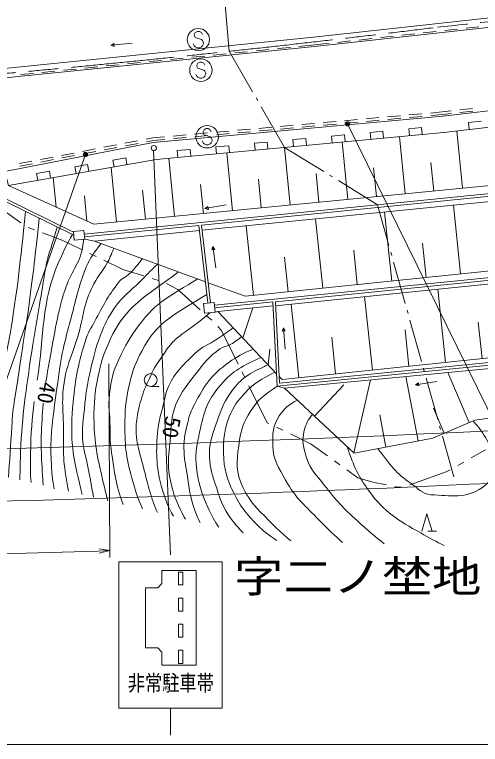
# Model space of a CAD drawing. Units: millimetres, scale not verified. Extents: x 40000 to 680000, y 20000 to 380000.
# Drawn here: x 382965 to 437066, y 205000 to 289830 of the extents above; entities that cross this region are included whole.
import ezdxf
from ezdxf.enums import TextEntityAlignment as Align

# ---------------------------------------------------------------- set-up
doc = ezdxf.new("R2010")
doc.units = ezdxf.units.MM
doc.header["$LTSCALE"] = 1000
doc.header["$PDMODE"] = 32
doc.header["$PDSIZE"] = 500
doc.linetypes.add('CHAIN', pattern=[18.5, 12, -1.5, 3.5, -1.5])
for name, color, linetype, lineweight in [('M-BGD', 7, 'Continuous', 13), ('M-BMK', 2, 'CHAIN', 13), ('M-BMK-ROW', 30, 'Continuous', 13), ('M-STR-HTXT', 7, 'Continuous', 13), ('M-STR-STRC', 7, 'Continuous', 13), ('M-TTL-BAND', 7, 'Continuous', 13)]:
    doc.layers.add(name, color=color, linetype=linetype, lineweight=lineweight)
doc.layers.add('M-BMK-HTXT', color=7, linetype='Continuous')
doc.styles.add('ＭＳ ゴシック', font='')
doc.styles.get('ＭＳ ゴシック').set_extended_font_data('MS Gothic')

msp = doc.modelspace()

# ---------------------------------------------------------------- linework, layer by layer
at = {"layer": 'M-BGD'}
for p, q in [((407895, 285561), (407424, 290980)), ((427949, 287423), (429440, 287587)), ((430434, 287696), (431925, 287861)), ((432919, 287970), (434410, 288134)), ((435404, 288244), (436895, 288408)), ((420494, 286602), (421985, 286766)), ((422979, 286875), (424470, 287040)), ((425464, 287149), (426955, 287313)), ((396625, 286494), (394136, 286266)), ((394136, 286266), (394492, 286487)), ((394526, 286113), (394136, 286266)), ((394492, 286487), (394526, 286113)), ((413506, 285871), (414999, 286022)), ((415994, 286122), (417793, 286304)), ((417793, 286304), (419500, 286492)), ((406045, 285116), (407537, 285267)), ((410608, 280846), (407895, 285561)), ((408532, 285368), (410024, 285519)), ((411019, 285619), (412512, 285770)), ((396095, 284110), (397588, 284261)), ((398583, 284361), (400075, 284512)), ((401070, 284613), (402562, 284764)), ((403557, 284864), (405050, 285015)), ((388633, 283355), (390126, 283506)), ((391121, 283606), (392613, 283757)), ((393608, 283858), (395100, 284009)), ((383659, 282852), (385151, 283003)), ((386146, 283103), (387638, 283254)), ((411207, 279806), (411007, 280153)), ((414319, 274398), (411606, 279113)), ((430265, 278298), (428771, 278164)), ((432632, 278510), (431261, 278387)), ((433673, 278631), (432632, 278510)), ((433703, 278332), (432662, 278211)), ((436156, 278920), (434666, 278747)), ((436186, 278622), (434697, 278448)), ((392156, 265459), (517995, 277775)), ((420305, 277406), (418811, 277272)), ((422795, 277629), (421301, 277495)), ((425285, 277852), (423791, 277718)), ((425321, 277554), (423827, 277420)), ((427775, 278075), (426281, 277941)), ((427812, 277777), (426318, 277643)), ((430302, 278000), (428808, 277866)), ((432662, 278211), (431298, 278089)), ((437176, 277453), (435686, 277280)), ((412835, 276737), (411341, 276603)), ((415325, 276960), (413831, 276826)), ((415361, 276662), (413867, 276528)), ((417815, 277183), (416321, 277049)), ((417851, 276885), (416357, 276751)), ((420341, 277108), (418847, 276974)), ((422831, 277331), (421337, 277197)), ((430232, 276703), (428739, 276562)), ((428739, 276562), (428814, 275766)), ((430307, 275906), (430232, 276703)), ((435686, 277280), (435778, 276486)), ((512299, 276494), (391053, 264293)), ((402875, 275845), (401381, 275711)), ((405365, 276068), (403871, 275934)), ((405401, 275770), (403907, 275636)), ((512329, 276196), (404655, 265361)), ((407855, 276291), (406361, 276157)), ((407891, 275993), (406397, 275859)), ((410345, 276514), (408851, 276380)), ((410381, 276216), (408887, 276082)), ((412871, 276439), (411377, 276305)), ((421272, 275858), (419779, 275717)), ((419779, 275717), (419854, 274920)), ((421347, 275061), (421272, 275858)), ((425752, 276280), (424259, 276139)), ((424259, 276139), (424334, 275343)), ((425827, 275484), (425752, 276280)), ((434985, 269651), (434332, 276318)), ((397246, 275159), (395773, 274875)), ((397300, 274864), (395827, 274580)), ((399015, 275499), (398228, 275348)), ((399056, 275202), (398282, 275053)), ((400385, 275622), (399015, 275499)), ((400421, 275324), (399056, 275202)), ((402911, 275547), (401417, 275413)), ((510808, 275361), (404727, 264755)), ((412312, 275012), (410819, 274872)), ((410819, 274872), (410894, 274075)), ((412387, 274216), (412312, 275012)), ((416792, 275435), (415299, 275294)), ((415299, 275294), (415374, 274498)), ((416867, 274639), (416792, 275435)), ((421658, 268346), (421004, 275029)), ((428317, 268998), (427665, 275657)), ((392337, 274213), (390864, 273930)), ((394791, 274686), (393318, 274403)), ((394845, 274391), (393372, 274107)), ((403352, 274167), (401858, 274026)), ((401858, 274026), (401933, 273230)), ((403427, 273371), (403352, 274167)), ((407832, 274590), (406338, 274449)), ((406338, 274449), (406414, 273653)), ((407907, 273793), (407832, 274590)), ((414975, 267692), (414319, 274398)), ((418866, 271586), (414319, 274398)), ((387427, 273268), (385954, 272985)), ((389882, 273741), (388409, 273457)), ((389935, 273446), (388463, 273162)), ((392390, 273918), (390917, 273635)), ((395869, 273183), (394391, 272924)), ((396007, 272395), (395869, 273183)), ((408269, 267036), (407610, 273765)), ((384972, 272796), (383499, 272512)), ((385026, 272501), (383553, 272217)), ((387481, 272973), (386008, 272690)), ((391437, 272406), (389959, 272146)), ((391575, 271618), (391437, 272406)), ((394391, 272924), (394530, 272136)), ((401539, 266377), (400878, 273130)), ((431651, 269324), (431325, 272658)), ((387004, 271628), (385527, 271369)), ((387142, 270840), (387004, 271628)), ((389959, 272146), (390097, 271358)), ((394786, 265716), (394164, 272072)), ((424987, 268672), (424662, 272002)), ((385527, 271369), (385665, 270581)), ((387798, 267453), (387461, 270896)), ((411622, 267364), (411294, 270717)), ((418316, 268019), (417989, 271360)), ((419887, 270954), (419547, 271165)), ((382265, 269984), (392156, 265459)), ((404904, 266706), (404575, 270071)), ((425114, 267721), (420567, 270534)), ((398163, 266047), (397832, 269423)), ((391367, 265820), (391079, 268762)), ((407538, 267712), (405074, 267289)), ((405074, 267289), (405412, 267537)), ((405476, 267168), (405074, 267289)), ((405412, 267537), (405476, 267168)), ((426444, 262980), (425114, 267721)), ((434761, 259687), (433931, 267675)), ((426773, 258858), (425940, 266876)), ((418755, 258026), (417919, 266074)), ((404357, 265330), (391081, 263994)), ((404429, 264725), (392244, 263507)), ((405426, 256316), (404357, 265330)), ((405725, 256344), (404655, 265366)), ((410706, 257190), (409868, 265269)), ((392244, 263507), (391106, 263727)), ((392244, 263507), (405133, 258784)), ((430767, 259273), (430352, 263267)), ((405857, 262471), (405989, 262869)), ((406229, 262525), (405857, 262471)), ((406348, 260395), (405989, 262869)), ((405989, 262869), (406229, 262525)), ((474991, 262971), (406167, 256042)), ((475021, 262672), (413260, 256455)), ((413283, 255997), (475681, 262318)), ((422764, 258442), (422347, 262451)), ((426768, 261825), (426660, 262210)), ((414730, 257608), (414313, 261632)), ((428335, 256241), (426985, 261055)), ((405449, 258668), (409752, 257091)), ((433025, 249399), (432129, 257906)), ((424517, 248503), (423618, 257044)), ((412961, 256425), (406195, 255743)), ((406573, 255317), (412984, 255967)), ((409461, 252247), (410626, 255728)), ((415976, 247604), (415074, 256178)), ((428659, 255085), (428551, 255470)), ((406573, 255317), (406243, 255227)), ((413372, 248090), (406573, 255317)), ((430226, 249501), (428875, 254315)), ((437262, 249845), (436816, 254082)), ((414031, 253032), (414187, 253422)), ((414405, 253063), (414031, 253032)), ((414393, 250930), (414187, 253422)), ((414187, 253422), (414405, 253063)), ((428771, 248951), (428323, 253205)), ((420247, 248053), (419797, 252324)), ((412415, 249107), (412614, 250934)), ((414322, 246394), (451382, 249988)), ((430550, 248345), (430442, 248731)), ((429837, 240283), (428402, 247759)), ((435771, 242408), (433290, 248233)), ((422369, 238875), (424309, 247362)), ((432000, 247174), (429527, 246803)), ((429527, 246803), (429870, 247045)), ((429870, 247045), (429926, 246674)), ((432117, 242761), (430766, 247575)), ((398769, 246601), (399769, 246601)), ((414322, 246394), (413443, 246641)), ((417806, 243138), (421220, 246792)), ((429926, 246674), (429527, 246803)), ((432858, 241168), (431618, 244081)), ((426099, 239566), (425382, 243304)), ((432441, 241606), (432333, 241991)), ((433987, 236095), (432657, 240835)), ((430264, 229793), (430864, 231793)), ((430864, 231793), (431464, 229793)), ((430964, 229793), (431964, 229793))]:
    msp.add_line(p, q, dxfattribs=at)
for points in [[(73564, 300756), (90163, 297028), (102242, 294532), (127541, 289882), (155837, 285594), (168993, 283925), (199562, 280835), (227478, 278968), (253703, 278037), (267948, 277865), (287186, 278005), (313930, 278918), (343196, 280534), (378298, 283217), (417698, 287202), (456899, 291519), (475782, 293337), (496774, 295187), (522235, 297190), (539996, 298431), (555299, 299079), (563797, 299249)], [(563821, 298150), (555333, 297979), (540058, 297333), (522317, 296093), (496865, 294091), (475883, 292242), (457011, 290425), (417814, 286108), (378395, 282121), (343268, 279436), (313979, 277819), (287208, 276905), (267946, 276765), (253677, 276937), (227421, 277869), (199470, 279739), (168868, 282832), (155685, 284505), (127359, 288797), (102031, 293452), (89931, 295953), (73313, 299685)], [(532026, 287036), (458042, 280953), (432714, 278022), (399062, 274949), (381819, 271604), (382265, 269984)], [(529449, 284827), (498184, 282764), (458092, 279071), (432834, 276145), (399407, 272992), (382265, 269984)], [(409752, 257091), (481316, 264520), (499509, 269060), (510808, 275361)], [(389816, 264530), (378924, 269878), (372535, 268656)], [(389848, 264180), (378882, 269564), (372520, 268348)], [(475681, 262318), (460137, 256398), (450694, 251259), (414023, 247398), (413689, 247753)], [(449908, 250253), (413443, 246641), (412961, 256425)], [(449878, 250552), (413727, 246970), (413260, 256455)], [(451382, 249988), (441748, 243432), (436438, 242692), (431555, 240613), (422392, 238854), (414322, 246394)]]:
    msp.add_lwpolyline(points, dxfattribs=at)
for points in [[(391011, 264739), (391106, 263727), (389901, 263614), (389807, 264626)], [(406135, 256382), (406243, 255227), (405003, 255111), (404894, 256266)]]:
    msp.add_lwpolyline(points, close=True, dxfattribs=at)
msp.add_circle((398769, 247351), 750, dxfattribs=at)
for points, knots in [([(380431, 236518), (380552, 240944), (381157, 243740), (381707, 248448), (381936, 250407), (382245, 251478), (382559, 253425), (383411, 258714), (383547, 260546), (384245, 266931)], [0, 0, 0, 0, 1, 1, 1, 2, 2, 2, 3, 3, 3, 3]), ([(382271, 236079), (382360, 237862), (382525, 239689), (382639, 241960), (382762, 244415), (383115, 245765), (383453, 248200), (383886, 251320), (384213, 253055), (384640, 256176), (385178, 260110), (385316, 261459), (385826, 266155)], [0, 0, 0, 0, 1, 1, 1, 2, 2, 2, 3, 3, 3, 4, 4, 4, 4]), ([(383572, 235769), (383585, 236523), (383613, 237326), (383638, 238239), (383762, 242802), (384204, 245344), (384829, 249866), (385254, 252942), (385630, 254644), (386132, 257709), (386308, 258778), (386367, 259384), (386576, 260448), (386855, 261874), (387165, 262638), (387582, 264030), (387721, 264494), (387789, 264726), (387915, 265129)], [0, 0, 0, 0, 1, 1, 1, 2, 2, 2, 3, 3, 3, 4, 4, 4, 5, 5, 5, 6, 6, 6, 6]), ([(385591, 247327), (385635, 247637), (385680, 247958), (385726, 248293), (386467, 253634), (386129, 256955), (388435, 261829), (388892, 262794), (389039, 263222), (389701, 264252)], [0, 0, 0, 0, 1, 1, 1, 2, 2, 2, 3, 3, 3, 3]), ([(386599, 247142), (386838, 248744), (387145, 250289), (387519, 252323), (387832, 254029), (388006, 254989), (388452, 256665), (388608, 257251), (388737, 257568), (388933, 258142), (389615, 260140), (390689, 261069), (390921, 263166), (390945, 263380), (390969, 263468), (390966, 263714)], [0, 0, 0, 0, 1, 1, 1, 2, 2, 2, 3, 3, 3, 4, 4, 4, 5, 5, 5, 5]), ([(387545, 234691), (386726, 239830), (387435, 242840), (388098, 248001), (388478, 250953), (389020, 252555), (389752, 255441), (390059, 256653), (390204, 257342), (390597, 258530), (390910, 259473), (391043, 260024), (391487, 260912), (391971, 261881), (392249, 262225), (393022, 263222)], [0, 0, 0, 0, 1, 1, 1, 2, 2, 2, 3, 3, 3, 4, 4, 4, 5, 5, 5, 5]), ([(389237, 234417), (389127, 234966), (389025, 235550), (388912, 236233), (388494, 238767), (388699, 240235), (388616, 242802), (388576, 244032), (388500, 244724), (388585, 245952), (388797, 249043), (389913, 250602), (390631, 253616), (390862, 254582), (390907, 255143), (391183, 256096), (391515, 257244), (391822, 257855), (392387, 258908), (392812, 259702), (393230, 260040), (393655, 260835), (394028, 261533), (394142, 261810), (394479, 262688)], [0, 0, 0, 0, 1, 1, 1, 2, 2, 2, 3, 3, 3, 4, 4, 4, 5, 5, 5, 6, 6, 6, 7, 7, 7, 8, 8, 8, 8]), ([(390822, 234039), (390714, 234461), (390604, 234902), (390489, 235367), (389605, 238930), (389405, 241083), (389759, 244737), (390045, 247693), (390349, 249367), (391287, 252185), (391606, 253145), (391980, 253603), (392456, 254496), (393395, 256259), (393908, 257279), (395152, 258841), (395391, 259141), (395647, 259177), (395948, 259415), (396797, 260086), (397022, 260473), (397811, 261467)], [0, 0, 0, 0, 1, 1, 1, 2, 2, 2, 3, 3, 3, 4, 4, 4, 5, 5, 5, 6, 6, 6, 7, 7, 7, 7]), ([(399546, 260831), (398569, 259845), (398323, 259595), (397542, 258800), (396371, 257607), (395494, 257119), (394557, 255734), (393781, 254587), (393447, 253866), (392951, 252573), (392358, 251027), (392139, 250115), (391785, 248499), (391458, 247006), (391275, 246162), (391137, 244640), (390970, 242783), (390700, 241720), (390930, 239869), (391018, 239161), (391144, 238775), (391308, 238080), (391710, 236379), (391842, 235074), (392145, 233724)], [0, 0, 0, 0, 1, 1, 1, 2, 2, 2, 3, 3, 3, 4, 4, 4, 5, 5, 5, 6, 6, 6, 7, 7, 7, 8, 8, 8, 8]), ([(393809, 233327), (393494, 234360), (393278, 235367), (392975, 236704), (392391, 239285), (392170, 240787), (392186, 243434), (392198, 245350), (392376, 246430), (392779, 248303), (393099, 249793), (393416, 250604), (394044, 251993), (395854, 255995), (398160, 257049), (402016, 259926)], [0, 0, 0, 0, 1, 1, 1, 2, 2, 2, 3, 3, 3, 4, 4, 4, 5, 5, 5, 5]), ([(395584, 232904), (394659, 235183), (394547, 236801), (394170, 239391), (393978, 240710), (394085, 241469), (394031, 242801), (393995, 243689), (393867, 244188), (393938, 245074), (394084, 246907), (394242, 247989), (395014, 249658), (395797, 251351), (396321, 252279), (397442, 253770), (399474, 256471), (401023, 257135), (404255, 259106)], [0, 0, 0, 0, 1, 1, 1, 2, 2, 2, 3, 3, 3, 4, 4, 4, 5, 5, 5, 6, 6, 6, 6]), ([(397822, 232370), (397355, 233461), (396984, 234506), (396574, 235949), (395864, 238448), (395759, 239955), (395777, 242553), (395788, 244322), (395937, 245325), (396343, 247047), (396695, 248543), (397033, 249359), (397733, 250727), (399519, 254217), (401711, 255042), (405308, 257312)], [0, 0, 0, 0, 1, 1, 1, 2, 2, 2, 3, 3, 3, 4, 4, 4, 5, 5, 5, 5]), ([(399558, 231956), (398794, 233658), (398458, 235106), (397924, 237240), (397377, 239424), (396830, 240735), (397190, 242958), (397539, 245108), (398006, 246285), (398945, 248250), (399305, 249003), (399609, 249371), (400079, 250060), (400501, 250678), (400695, 251061), (401196, 251619), (401613, 252083), (401916, 252276), (402402, 252667), (403053, 253191), (403469, 253418), (404128, 253932), (404729, 254401), (404923, 254564), (405635, 255170)], [0, 0, 0, 0, 1, 1, 1, 2, 2, 2, 3, 3, 3, 4, 4, 4, 5, 5, 5, 6, 6, 6, 7, 7, 7, 8, 8, 8, 8]), ([(401411, 231514), (400817, 232582), (400401, 233523), (400030, 234952), (399372, 237491), (399360, 239044), (399617, 241655), (399744, 242939), (400046, 243623), (400347, 244878), (400474, 245411), (400489, 245730), (400693, 246239), (401459, 248146), (402412, 248987), (403882, 250423), (404760, 251281), (405508, 251435), (406520, 252128), (407244, 252623), (407480, 252789), (408353, 253425)], [0, 0, 0, 0, 1, 1, 1, 2, 2, 2, 3, 3, 3, 4, 4, 4, 5, 5, 5, 6, 6, 6, 7, 7, 7, 7]), ([(409338, 252378), (408683, 251890), (408477, 251710), (407855, 251405), (407461, 251211), (407176, 251226), (406817, 250974), (405506, 250053), (404954, 249286), (403967, 248025), (402779, 246508), (402007, 245627), (401453, 243782), (401129, 242703), (401148, 242047), (401077, 240923), (400958, 239011), (400626, 237900), (400986, 236018), (401276, 234506), (401579, 233672), (402236, 232279), (402435, 231858), (402620, 231502), (402806, 231181)], [0, 0, 0, 0, 1, 1, 1, 2, 2, 2, 3, 3, 3, 4, 4, 4, 5, 5, 5, 6, 6, 6, 7, 7, 7, 8, 8, 8, 8]), ([(404534, 230769), (404320, 231183), (404125, 231630), (403905, 232210), (403307, 233785), (403279, 234766), (402998, 236428), (402801, 237589), (402646, 238243), (402629, 239420), (402611, 240605), (402804, 241267), (403071, 242421), (403267, 243268), (403447, 243735), (403847, 244507), (404978, 246696), (405816, 247985), (407840, 249391), (408880, 250114), (409375, 250421), (410689, 250942)], [0, 0, 0, 0, 1, 1, 1, 2, 2, 2, 3, 3, 3, 4, 4, 4, 5, 5, 5, 6, 6, 6, 7, 7, 7, 7]), ([(406678, 230258), (406218, 230914), (405808, 231630), (405404, 232561), (404656, 234284), (404312, 235322), (404090, 237186), (403922, 238599), (404041, 239430), (404344, 240821), (404887, 243307), (405217, 244907), (406904, 246812), (408370, 248467), (409451, 249021), (411600, 249973)], [0, 0, 0, 0, 1, 1, 1, 2, 2, 2, 3, 3, 3, 4, 4, 4, 5, 5, 5, 5]), ([(409520, 229580), (409076, 230022), (408684, 230476), (408199, 231107), (407073, 232568), (406814, 233649), (406232, 235400), (405800, 236698), (405591, 237476), (405591, 238844), (405592, 240337), (406008, 241145), (406481, 242560), (406914, 243856), (407204, 244593), (407962, 245731), (409040, 247348), (410066, 248047), (411832, 248860), (412057, 248963), (412145, 249020), (412415, 249107)], [0, 0, 0, 0, 1, 1, 1, 2, 2, 2, 3, 3, 3, 4, 4, 4, 5, 5, 5, 6, 6, 6, 7, 7, 7, 7]), ([(413176, 248262), (411558, 247397), (410836, 247073), (409734, 245859), (408862, 244899), (408363, 244302), (407903, 243090), (407309, 241525), (407183, 240530), (407229, 238856), (407281, 236995), (407604, 235914), (408418, 234239), (409269, 232487), (410022, 231616), (411413, 230252), (412126, 229553), (412740, 229153), (413403, 228715)], [0, 0, 0, 0, 1, 1, 1, 2, 2, 2, 3, 3, 3, 4, 4, 4, 5, 5, 5, 6, 6, 6, 6]), ([(415065, 228663), (413924, 229603), (412836, 230643), (411536, 232007), (410425, 233172), (409876, 233954), (409257, 235440), (408518, 237216), (408830, 238457), (409098, 240362), (409290, 241731), (409617, 242496), (410337, 243676), (411210, 245108), (411948, 245568), (413443, 246641)], [0, 0, 0, 0, 1, 1, 1, 2, 2, 2, 3, 3, 3, 4, 4, 4, 5, 5, 5, 5]), ([(384877, 235457), (384799, 236469), (384786, 237490), (384809, 238786), (384854, 241203), (385010, 242927), (385254, 244847)], [0, 0, 0, 0, 1, 1, 1, 2, 2, 2, 2]), ([(386276, 235124), (386264, 235334), (386252, 235555), (386237, 235790), (386062, 238511), (385980, 240048), (386147, 242769), (386189, 243446), (386238, 244069), (386294, 244656)], [0, 0, 0, 0, 1, 1, 1, 2, 2, 2, 3, 3, 3, 3]), ([(415782, 245030), (414804, 244452), (414307, 244089), (413703, 243189), (412929, 242036), (412929, 241102), (412956, 239715), (412989, 238046), (413626, 237165), (414439, 235707), (415605, 233616), (416713, 232730), (418393, 231024), (419405, 229996), (420208, 229210), (421065, 228474)], [0, 0, 0, 0, 1, 1, 1, 2, 2, 2, 3, 3, 3, 4, 4, 4, 5, 5, 5, 5]), ([(417549, 243379), (417027, 242660), (416824, 242275), (416605, 241475), (416276, 240276), (416550, 239502), (416887, 238307), (417286, 236890), (418048, 236318), (418933, 235141), (420268, 233366), (421157, 232466), (422796, 230968), (423962, 229902), (424919, 229070), (425908, 228321)], [0, 0, 0, 0, 1, 1, 1, 2, 2, 2, 3, 3, 3, 4, 4, 4, 5, 5, 5, 5]), ([(425148, 239383), (426698, 237414), (427197, 236538), (429019, 235318), (429876, 234744), (430291, 234080), (431321, 234023), (433675, 233895), (435342, 233549), (437298, 234865), (438032, 235358), (438300, 235888), (438591, 236723), (438800, 237323), (438722, 237728), (438591, 238350), (438394, 239287), (438152, 239792), (437684, 240628), (437216, 241466), (436949, 241768), (436214, 242597)], [0, 0, 0, 0, 1, 1, 1, 2, 2, 2, 3, 3, 3, 4, 4, 4, 5, 5, 5, 6, 6, 6, 7, 7, 7, 7]), ([(421588, 239605), (422390, 237233), (422835, 236234), (424169, 234398), (425930, 231975), (427526, 231055), (430129, 229574), (431109, 229016), (432006, 228532), (432863, 228102)], [0, 0, 0, 0, 1, 1, 1, 2, 2, 2, 3, 3, 3, 3])]:
    msp.add_open_spline(points, degree=3, knots=knots, dxfattribs=at)
at = {"layer": 'M-BMK'}
for centre, radius, start, end in [((704071, -2176895), 2480208, 93.76638, 96.30765), ((244457, 1803112), 1526327, 271.98316, 277.04196)]:
    msp.add_arc(centre, radius, start, end, dxfattribs=at)
at = {"layer": 'M-BMK-ROW'}
for p, q in [((379616, 268521), (383694, 265629)), ((384527, 265083), (385277, 264805)), ((386215, 264457), (388571, 263582)), ((388571, 263582), (390807, 262494)), ((391706, 262056), (392426, 261706)), ((393325, 261269), (395521, 260200)), ((395521, 260200), (397967, 259454)), ((398924, 259162), (399689, 258928)), ((400619, 258575), (401913, 257865)), ((401913, 257865), (404530, 255504)), ((405272, 254834), (405866, 254298)), ((406573, 253593), (407002, 253100)), ((407002, 253100), (408932, 249206)), ((409376, 248310), (409732, 247593)), ((410176, 246697), (412308, 242396)), ((412308, 242396), (412487, 242309)), ((413386, 241870), (414105, 241519)), ((415004, 241081), (417428, 239898)), ((417428, 239898), (419294, 238549)), ((435998, 238305), (437676, 239247)), ((420104, 237963), (420753, 237494)), ((434429, 237423), (435127, 237815)), ((421563, 236908), (422829, 235993)), ((433085, 236667), (433557, 236933)), ((422829, 235993), (424559, 235495)), ((428885, 235173), (433085, 236667)), ((424559, 235495), (426162, 235162)), ((427141, 234958), (427292, 234927)), ((427292, 234927), (427937, 234882))]:
    msp.add_line(p, q, dxfattribs=at)
at = {"layer": 'M-STR-HTXT'}
for p, q in [((393911, 249243), (394040, 226729)), ((394035, 227521), (392778, 227733)), ((394035, 227521), (392793, 227233))]:
    msp.add_line(p, q, dxfattribs=at)
for centre, start, end in [((310368, 2945909), 270.18002, 275.394), ((310689, 2939820), 271.4728, 274.74783), ((311010, 2933731), 270.81667, 271.75726)]:
    msp.add_arc(centre, 2707483, start, end, dxfattribs=at)
at = {"layer": 'M-STR-STRC'}
for p, q in [((403954, 287748), (403836, 287512)), ((404190, 287866), (403954, 287748)), ((404427, 287866), (404190, 287866)), ((404663, 287748), (404427, 287866)), ((404781, 287512), (404663, 287748)), ((403836, 287512), (403836, 287394)), ((403836, 287394), (403954, 287157)), ((403954, 287157), (404663, 286921)), ((404663, 286921), (404781, 286803)), ((404781, 286803), (404899, 286566)), ((403836, 286212), (403718, 286448)), ((403954, 286094), (403836, 286212)), ((404190, 285975), (403954, 286094)), ((404427, 285975), (404190, 285975)), ((404663, 286094), (404427, 285975)), ((404781, 286212), (404663, 286094)), ((404899, 286448), (404781, 286212)), ((404899, 286566), (404899, 286448)), ((404246, 284200), (404127, 283963)), ((404482, 284318), (404246, 284200)), ((404718, 284318), (404482, 284318)), ((404955, 284200), (404718, 284318)), ((405073, 283963), (404955, 284200)), ((404127, 283963), (404127, 283845)), ((404127, 283845), (404246, 283609)), ((404246, 283609), (404955, 283372)), ((404955, 283372), (405073, 283254)), ((404127, 282663), (404009, 282900)), ((404246, 282545), (404127, 282663)), ((404482, 282427), (404246, 282545)), ((404955, 282545), (404718, 282427)), ((405073, 282663), (404955, 282545)), ((405073, 283254), (405191, 283018)), ((405191, 282900), (405073, 282663)), ((405191, 283018), (405191, 282900)), ((404718, 282427), (404482, 282427)), ((405214, 276573), (404978, 276455)), ((405451, 276573), (405214, 276573)), ((405687, 276455), (405451, 276573)), ((421640, 277138), (442786, 234022)), ((404978, 276455), (404860, 276218)), ((404860, 276218), (404860, 276100)), ((404860, 276100), (404978, 275864)), ((404978, 275864), (405687, 275627)), ((405805, 276218), (405687, 276455)), ((404860, 274918), (404741, 275155)), ((404978, 274800), (404860, 274918)), ((405687, 275627), (405805, 275509)), ((405805, 274918), (405687, 274800)), ((405805, 275509), (405923, 275273)), ((405923, 275155), (405805, 274918)), ((405923, 275273), (405923, 275155)), ((401053, 227052), (399084, 274011)), ((405214, 274682), (404978, 274800)), ((405451, 274682), (405214, 274682)), ((405687, 274800), (405451, 274682)), ((391186, 273553), (372304, 219771)), ((395067, 226216), (407067, 226216)), ((395067, 209216), (395067, 226216)), ((407067, 226216), (407067, 209216)), ((404067, 225216), (400067, 225216)), ((400067, 225216), (400067, 223713)), ((401990, 225016), (401990, 223536)), ((402490, 225016), (401990, 225016)), ((402490, 225016), (402490, 223536)), ((404067, 225216), (404067, 214216)), ((399598, 223216), (398151, 223216)), ((398151, 223216), (398151, 216216)), ((400067, 223713), (399598, 223216)), ((401990, 223536), (402490, 223536)), ((401990, 222016), (402490, 222016)), ((401990, 222016), (401990, 220496)), ((402490, 222016), (402490, 220496)), ((401990, 220496), (402490, 220496)), ((401990, 218976), (402490, 218976)), ((401990, 218976), (401990, 217456)), ((402490, 218976), (402490, 217456)), ((401990, 217456), (402490, 217456)), ((398151, 216216), (399593, 216216)), ((399593, 216216), (400067, 215708)), ((400067, 214216), (400067, 215708)), ((401990, 215936), (402490, 215936)), ((401990, 215936), (401990, 214416)), ((402490, 215936), (402490, 214416)), ((400067, 214216), (404067, 214216)), ((401990, 214416), (402490, 214416)), ((395067, 209216), (407067, 209216)), ((401067, 209216), (401067, 206073))]:
    msp.add_line(p, q, dxfattribs=at)
for centre, radius in [((404308, 286921), 1300), ((404600, 283372), 1300), ((405332, 275627), 1300), ((421640, 277138), 150), ((421640, 277138), 120), ((421640, 277138), 90), ((421640, 277138), 60), ((421640, 277138), 30), ((399128, 274313), 305), ((391186, 273553), 150), ((391186, 273553), 120), ((391186, 273553), 90), ((391186, 273553), 60), ((391186, 273553), 30)]:
    msp.add_circle(centre, radius, dxfattribs=at)
for p in [(421640, 277138), (391186, 273553)]:
    msp.add_point(p, dxfattribs=at)
at = {"layer": 'M-TTL-BAND'}
msp.add_line((40000, 205000), (579000, 205000), dxfattribs=at)

# ---------------------------------------------------------------- texts
at = {"layer": 'M-BGD', "style": 'ＭＳ ゴシック'}
for s, p in [('40', (385468, 247349)), ('50', (399997, 243349))]:
    msp.add_text(s, height=1833, rotation=259.61, dxfattribs=at).set_placement(p, align=Align.BOTTOM_LEFT)
at = {"layer": 'M-BMK-HTXT', "style": 'ＭＳ ゴシック', "width": 1.15}
msp.add_text('字二ノ埜地', height=3666, dxfattribs=at).set_placement((422813, 221591), align=Align.BOTTOM_CENTER)
at = {"layer": 'M-STR-STRC', "style": 'ＭＳ ゴシック', "width": 0.8}
msp.add_text('非常駐車帯', height=1833, dxfattribs=at).set_placement((396110, 210680), align=Align.BOTTOM_LEFT)

doc.saveas('drawing.dxf')
